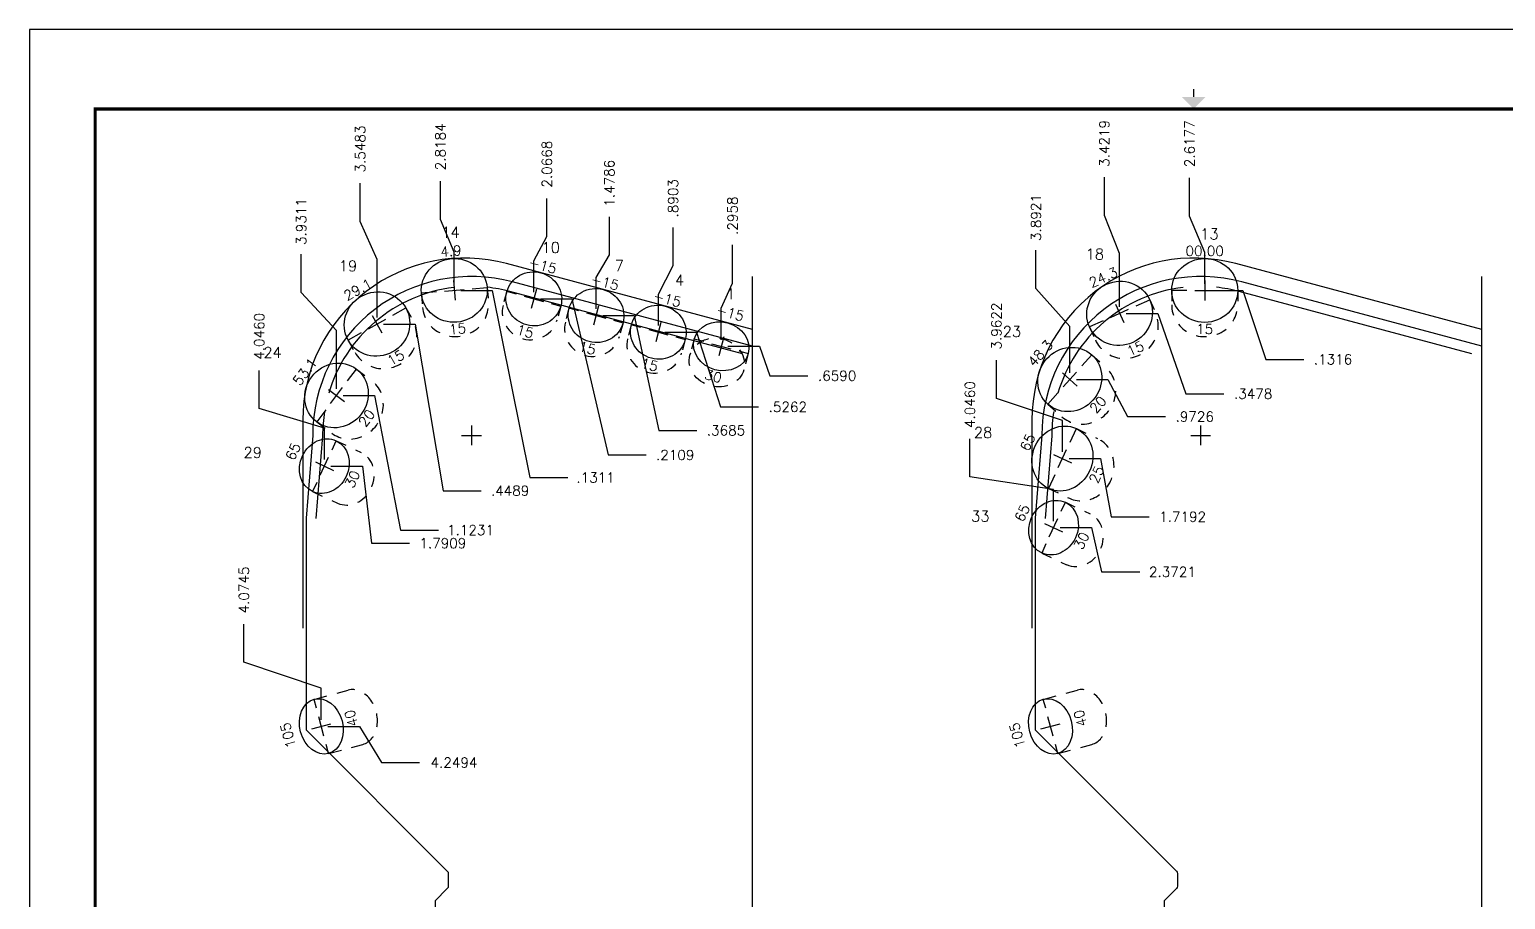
# Model space of a CAD drawing. Extents: x -22 to 22, y -21.4 to 26.8.
# Drawn here: x -22 to -8.05, y 8.78 to 17 of the extents above; entities that cross this region are included whole.
import ezdxf
from ezdxf.enums import TextEntityAlignment as Align

# ---------------------------------------------------------------- set-up
doc = ezdxf.new("R2010")
doc.units = 0
doc.header["$MEASUREMENT"] = 0
doc.header["$PDMODE"] = 3
doc.linetypes.add('CENTER2', pattern=[1.125, 0.75, -0.125, 0.125, -0.125])
doc.linetypes.add('HIDDEN2', pattern=[0.1875, 0.125, -0.0625])
doc.layers.get('0').update_dxf_attribs({"linetype": 'CONTINUOUS'})
doc.layers.get('Defpoints').update_dxf_attribs({"color": 10, "linetype": 'CONTINUOUS'})
doc.layers.add('Blade1', color=30, linetype='CONTINUOUS', true_color=0xff7f00)
doc.layers.add('Blade2', color=7, linetype='CONTINUOUS', true_color=0xcccc00)
for name, color, linetype in [('CLine', 5, 'CENTER2'), ('Dims', 4, 'CONTINUOUS'), ('Title Block', 7, 'CONTINUOUS')]:
    doc.layers.add(name, color=color, linetype=linetype)
doc.styles.add('RomanS', font='romans')
doc.dimstyles.get("Standard").update_dxf_attribs({"dimtxt": 0.094, "dimasz": 0.18, "dimexe": 0.0625, "dimexo": 0.0625, "dimgap": 0.09, "dimtad": 0, "dimtih": 1, "dimtoh": 1, "dimdec": 4, "dimzin": 4, "dimdsep": 46, "dimtxsty": 'RomanS', "dimcen": 0.09, "dimazin": 1, "dimtfac": 1, "dimtdec": 4, "dimtofl": 0, "dimtmove": 0, "dimatfit": 1, "dimfxl": 1, "dimtolj": 1, "dimtzin": 0, "dimarcsym": 0})

# ---------------------------------------------------------------- blocks, each defined once
blk = doc.blocks.new('CMark')
at = {"layer": 'CLine'}
for p, q in [((-0.094, 0), (0.094, 0)), ((0, 0.094), (0, -0.094))]:
    blk.add_line(p, q, dxfattribs=at)
blk = doc.blocks.new('1308@30')
for p, q in [((-0.17, 0), (-0.265, 0)), ((0.171, 0), (0.264, 0))]:
    blk.add_line(p, q)
at = {"color": 8, "linetype": 'HIDDEN2', "ltscale": 0.5}
blk.add_line((-0.265, 0), (-0.265, -0.158), dxfattribs=at)
at = {"color": 8, "linetype": 'HIDDEN2', "ltscale": 0.5, "flags": 128}
blk.add_lwpolyline([(0.264, 0), (0.264, -0.158)], dxfattribs=at)
blk.add_ellipse((0, 0), major_axis=(0.264, 0), ratio=0.866025)
at = {"color": 8, "linetype": 'HIDDEN2'}
blk.add_ellipse((0, -0.158), major_axis=(0.264, 0), ratio=0.866025, dxfattribs=at)
blk.add_blockref('CMark', (0, 0))
at = {"style": 'RomanS'}
blk.add_text('30', height=0.094, dxfattribs=at).set_placement((0, -0.292), align=Align.MIDDLE_CENTER)
blk.add_attdef('ANG', text='', height=0.094, dxfattribs=at).set_placement((0, 0.251), align=Align.BOTTOM_CENTER)
blk = doc.blocks.new('1313@15')
for p, q in [((-0.17, 0), (-0.265, 0)), ((0.171, 0), (0.264, 0))]:
    blk.add_line(p, q)
at = {"color": 8, "linetype": 'HIDDEN2', "ltscale": 0.5}
blk.add_line((-0.265, 0), (-0.265, -0.135), dxfattribs=at)
at = {"color": 8, "linetype": 'HIDDEN2', "ltscale": 0.5, "flags": 128}
blk.add_lwpolyline([(0.264, 0), (0.264, -0.135)], dxfattribs=at)
blk.add_ellipse((0, 0), major_axis=(0.264, 0), ratio=0.965926)
at = {"color": 8, "linetype": 'HIDDEN2', "ltscale": 0.5}
blk.add_ellipse((0, -0.135), major_axis=(0.264, 0), ratio=0.965926, start_param=3.141593, end_param=6.283185, dxfattribs=at)
blk.add_blockref('CMark', (0, 0))
at = {"style": 'RomanS'}
blk.add_text('15', height=0.094, dxfattribs=at).set_placement((0, -0.318), align=Align.MIDDLE_CENTER)
blk.add_attdef('ANG', text='', height=0.094, dxfattribs=at).set_placement((0, 0.251), align=Align.BOTTOM_CENTER)
blk = doc.blocks.new('1613@15')
for p, q in [((-0.17, 0), (-0.312, 0)), ((0.171, 0), (0.312, 0))]:
    blk.add_line(p, q)
at = {"color": 8, "linetype": 'HIDDEN2', "ltscale": 0.5}
blk.add_line((-0.312, 0), (-0.312, -0.135), dxfattribs=at)
at = {"color": 8, "linetype": 'HIDDEN2', "ltscale": 0.5, "flags": 128}
blk.add_lwpolyline([(0.312, 0), (0.312, -0.135)], dxfattribs=at)
blk.add_ellipse((0, 0), major_axis=(-0.312, 0), ratio=0.965926, start_param=-3.141592653589793, end_param=3.141592653589793)
at = {"color": 8, "linetype": 'HIDDEN2', "ltscale": 0.5}
blk.add_ellipse((0, -0.135), major_axis=(-0.312, 0), ratio=0.965926, start_param=0, end_param=3.141593, dxfattribs=at)
blk.add_blockref('CMark', (0, 0))
at = {"style": 'RomanS'}
blk.add_text('15', height=0.094, dxfattribs=at).set_placement((0, -0.364), align=Align.MIDDLE_CENTER)
blk.add_attdef('ANG', text='', height=0.094, dxfattribs=at).set_placement((0, 0.298), align=Align.BOTTOM_CENTER)
blk = doc.blocks.new('*D19')
at = {"layer": 'Defpoints', "color": 0, "transparency": 16777216}
for p in [(-15.357, 14.965), (-15.168, 14.667), (-15.464, 14.008)]:
    blk.add_point(p, dxfattribs=at)
at = {"layer": 'Dims', "color": 0, "lineweight": -2, "transparency": 16777216}
for p, q in [((-15.357, 14.605), (-15.357, 14.965)), ((-15.464, 14.368), (-15.357, 14.605)), ((-15.464, 14.07), (-15.464, 14.368))]:
    blk.add_line(p, q, dxfattribs=at)
at = {"layer": 'Dims', "color": 0, "transparency": 16777216, "insert": (-15.357, 15.241), "char_height": 0.094, "attachment_point": 5, "rotation": 90, "style": 'RomanS'}
blk.add_mtext('\\A1;.2958', dxfattribs=at)
blk = doc.blocks.new('*D20')
at = {"layer": 'Defpoints', "color": 0, "transparency": 16777216}
for p in [(-15.919, 15.131), (-15.168, 14.667), (-16.058, 14.141)]:
    blk.add_point(p, dxfattribs=at)
at = {"layer": 'Dims', "color": 0, "lineweight": -2, "transparency": 16777216}
for p, q in [((-15.919, 14.771), (-15.919, 15.131)), ((-16.058, 14.501), (-15.919, 14.771)), ((-16.058, 14.203), (-16.058, 14.501))]:
    blk.add_line(p, q, dxfattribs=at)
at = {"layer": 'Dims', "color": 0, "transparency": 16777216, "insert": (-15.919, 15.406), "char_height": 0.094, "attachment_point": 5, "rotation": 90, "style": 'RomanS'}
blk.add_mtext('\\A1;.8903', dxfattribs=at)
blk = doc.blocks.new('*D21')
at = {"layer": 'Defpoints', "color": 0, "transparency": 16777216}
for p in [(-16.521, 15.231), (-15.168, 14.667), (-16.647, 14.298)]:
    blk.add_point(p, dxfattribs=at)
at = {"layer": 'Dims', "color": 0, "lineweight": -2, "transparency": 16777216}
for p, q in [((-16.521, 14.871), (-16.521, 15.231)), ((-16.647, 14.658), (-16.521, 14.871)), ((-16.647, 14.361), (-16.647, 14.658))]:
    blk.add_line(p, q, dxfattribs=at)
at = {"layer": 'Dims', "color": 0, "transparency": 16777216, "insert": (-16.521, 15.548), "char_height": 0.094, "attachment_point": 5, "rotation": 90, "style": 'RomanS'}
blk.add_mtext('\\A1;1.4786', dxfattribs=at)
blk = doc.blocks.new('*D22')
at = {"layer": 'Defpoints', "color": 0, "transparency": 16777216}
for p in [(-17.111, 15.405), (-15.168, 14.667), (-17.235, 14.456)]:
    blk.add_point(p, dxfattribs=at)
at = {"layer": 'Dims', "color": 0, "lineweight": -2, "transparency": 16777216}
for p, q in [((-17.111, 15.045), (-17.111, 15.405)), ((-17.235, 14.816), (-17.111, 15.045)), ((-17.235, 14.518), (-17.235, 14.816))]:
    blk.add_line(p, q, dxfattribs=at)
at = {"layer": 'Dims', "color": 0, "transparency": 16777216, "insert": (-17.111, 15.728), "char_height": 0.094, "attachment_point": 5, "rotation": 90, "style": 'RomanS'}
blk.add_mtext('\\A1;2.0668', dxfattribs=at)
blk = doc.blocks.new('*D23')
at = {"layer": 'Defpoints', "color": 0, "transparency": 16777216}
for p in [(-18.117, 15.567), (-15.168, 14.667), (-17.987, 14.536)]:
    blk.add_point(p, dxfattribs=at)
at = {"layer": 'Dims', "color": 0, "lineweight": -2, "transparency": 16777216}
for p, q in [((-18.117, 15.207), (-18.117, 15.567)), ((-17.987, 14.896), (-18.117, 15.207)), ((-17.987, 14.598), (-17.987, 14.896))]:
    blk.add_line(p, q, dxfattribs=at)
at = {"layer": 'Dims', "color": 0, "transparency": 16777216, "insert": (-18.117, 15.892), "char_height": 0.094, "attachment_point": 5, "rotation": 90, "style": 'RomanS'}
blk.add_mtext('\\A1;2.8184', dxfattribs=at)
blk = doc.blocks.new('*D24')
at = {"layer": 'Defpoints', "color": 0, "transparency": 16777216}
for p in [(-15.168, 14.667), (-15.464, 14.008), (-14.645, 13.729)]:
    blk.add_point(p, dxfattribs=at)
at = {"layer": 'Dims', "color": 0, "lineweight": -2, "transparency": 16777216}
for p, q in [((-15.401, 14.008), (-15.104, 14.008)), ((-15.104, 14.008), (-15.005, 13.729)), ((-15.005, 13.729), (-14.645, 13.729))]:
    blk.add_line(p, q, dxfattribs=at)
at = {"layer": 'Dims', "color": 0, "transparency": 16777216, "insert": (-14.369, 13.729), "char_height": 0.094, "attachment_point": 5, "style": 'RomanS'}
blk.add_mtext('\\A1;.6590', dxfattribs=at)
blk = doc.blocks.new('*D25')
at = {"layer": 'Defpoints', "color": 0, "transparency": 16777216}
for p in [(-15.168, 14.667), (-16.058, 14.141), (-15.111, 13.435)]:
    blk.add_point(p, dxfattribs=at)
at = {"layer": 'Dims', "color": 0, "lineweight": -2, "transparency": 16777216}
for p, q in [((-15.996, 14.141), (-15.698, 14.141)), ((-15.698, 14.141), (-15.471, 13.435)), ((-15.471, 13.435), (-15.111, 13.435))]:
    blk.add_line(p, q, dxfattribs=at)
at = {"layer": 'Dims', "color": 0, "transparency": 16777216, "insert": (-14.835, 13.435), "char_height": 0.094, "attachment_point": 5, "style": 'RomanS'}
blk.add_mtext('\\A1;.5262', dxfattribs=at)
blk = doc.blocks.new('*D26')
at = {"layer": 'Defpoints', "color": 0, "transparency": 16777216}
for p in [(-15.168, 14.667), (-16.647, 14.298), (-15.694, 13.213)]:
    blk.add_point(p, dxfattribs=at)
at = {"layer": 'Dims', "color": 0, "lineweight": -2, "transparency": 16777216}
for p, q in [((-16.584, 14.298), (-16.287, 14.298)), ((-16.287, 14.298), (-16.054, 13.213)), ((-16.054, 13.213), (-15.694, 13.213))]:
    blk.add_line(p, q, dxfattribs=at)
at = {"layer": 'Dims', "color": 0, "transparency": 16777216, "insert": (-15.419, 13.213), "char_height": 0.094, "attachment_point": 5, "style": 'RomanS'}
blk.add_mtext('\\A1;.3685', dxfattribs=at)
blk = doc.blocks.new('*D27')
at = {"layer": 'Defpoints', "color": 0, "transparency": 16777216}
for p in [(-15.168, 14.667), (-17.235, 14.456), (-16.173, 12.981)]:
    blk.add_point(p, dxfattribs=at)
at = {"layer": 'Dims', "color": 0, "lineweight": -2, "transparency": 16777216}
for p, q in [((-17.172, 14.456), (-16.875, 14.456)), ((-16.875, 14.456), (-16.533, 12.981)), ((-16.533, 12.981), (-16.173, 12.981))]:
    blk.add_line(p, q, dxfattribs=at)
at = {"layer": 'Dims', "color": 0, "transparency": 16777216, "insert": (-15.899, 12.981), "char_height": 0.094, "attachment_point": 5, "style": 'RomanS'}
blk.add_mtext('\\A1;.2109', dxfattribs=at)
blk = doc.blocks.new('*D28')
at = {"layer": 'Defpoints', "color": 0, "transparency": 16777216}
for p in [(-15.168, 14.667), (-17.987, 14.536), (-16.914, 12.768)]:
    blk.add_point(p, dxfattribs=at)
at = {"layer": 'Dims', "color": 0, "lineweight": -2, "transparency": 16777216}
for p, q in [((-17.924, 14.536), (-17.627, 14.536)), ((-17.627, 14.536), (-17.274, 12.768)), ((-17.274, 12.768), (-16.914, 12.768))]:
    blk.add_line(p, q, dxfattribs=at)
at = {"layer": 'Dims', "color": 0, "transparency": 16777216, "insert": (-16.651, 12.768), "char_height": 0.094, "attachment_point": 5, "style": 'RomanS'}
blk.add_mtext('\\A1;.1311', dxfattribs=at)
blk = doc.blocks.new('*D31')
at = {"layer": 'Defpoints', "color": 0, "transparency": 16777216}
for p in [(-18.875, 15.548), (-15.168, 14.667), (-18.716, 14.218)]:
    blk.add_point(p, dxfattribs=at)
at = {"layer": 'Dims', "color": 0, "lineweight": -2, "transparency": 16777216}
for p, q in [((-18.875, 15.188), (-18.875, 15.548)), ((-18.716, 14.828), (-18.875, 15.188)), ((-18.716, 14.28), (-18.716, 14.828))]:
    blk.add_line(p, q, dxfattribs=at)
at = {"layer": 'Dims', "color": 0, "transparency": 16777216, "insert": (-18.875, 15.871), "char_height": 0.094, "attachment_point": 5, "rotation": 90, "style": 'RomanS'}
blk.add_mtext('\\A1;3.5483', dxfattribs=at)
blk = doc.blocks.new('*D32')
at = {"layer": 'Defpoints', "color": 0, "transparency": 16777216}
for p in [(-15.168, 14.667), (-18.716, 14.218), (-17.733, 12.644)]:
    blk.add_point(p, dxfattribs=at)
at = {"layer": 'Dims', "color": 0, "lineweight": -2, "transparency": 16777216}
for p, q in [((-18.654, 14.218), (-18.356, 14.218)), ((-18.356, 14.218), (-18.093, 12.644)), ((-18.093, 12.644), (-17.733, 12.644))]:
    blk.add_line(p, q, dxfattribs=at)
at = {"layer": 'Dims', "color": 0, "transparency": 16777216, "insert": (-17.459, 12.644), "char_height": 0.094, "attachment_point": 5, "style": 'RomanS'}
blk.add_mtext('\\A1;.4489', dxfattribs=at)
blk = doc.blocks.new('1613@20')
for p, q in [((-0.17, 0), (-0.312, 0)), ((0.171, 0), (0.312, 0))]:
    blk.add_line(p, q)
at = {"color": 8, "linetype": 'HIDDEN2', "ltscale": 0.5}
blk.add_line((-0.312, 0), (-0.312, -0.178), dxfattribs=at)
at = {"color": 8, "linetype": 'HIDDEN2', "ltscale": 0.5, "flags": 128}
blk.add_lwpolyline([(0.312, 0), (0.312, -0.178)], dxfattribs=at)
blk.add_ellipse((0, 0), major_axis=(-0.312, 0), ratio=0.939693, start_param=-3.141592653589793, end_param=3.141592653589793)
at = {"color": 8, "linetype": 'HIDDEN2', "ltscale": 0.5}
blk.add_ellipse((0, -0.178), major_axis=(-0.312, 0), ratio=0.939693, start_param=0, end_param=3.141593, dxfattribs=at)
blk.add_blockref('CMark', (0, 0))
at = {"style": 'RomanS'}
blk.add_text('20', height=0.094, dxfattribs=at).set_placement((0, -0.356), align=Align.MIDDLE_CENTER)
blk.add_attdef('ANG', text='', height=0.094, dxfattribs=at).set_placement((0, 0.298), align=Align.BOTTOM_CENTER)
blk = doc.blocks.new('*D33')
at = {"layer": 'Defpoints', "color": 0, "transparency": 16777216}
for p in [(-19.433, 14.877), (-15.168, 14.667), (-19.099, 13.544)]:
    blk.add_point(p, dxfattribs=at)
at = {"layer": 'Dims', "color": 0, "lineweight": -2, "transparency": 16777216}
for p, q in [((-19.433, 14.517), (-19.433, 14.877)), ((-19.099, 14.157), (-19.433, 14.517)), ((-19.099, 13.606), (-19.099, 14.157))]:
    blk.add_line(p, q, dxfattribs=at)
at = {"layer": 'Dims', "color": 0, "transparency": 16777216, "insert": (-19.433, 15.186), "char_height": 0.094, "attachment_point": 5, "rotation": 90, "style": 'RomanS'}
blk.add_mtext('\\A1;3.9311', dxfattribs=at)
blk = doc.blocks.new('*D34')
at = {"layer": 'Defpoints', "color": 0, "transparency": 16777216}
for p in [(-15.168, 14.667), (-19.099, 13.544), (-18.135, 12.272)]:
    blk.add_point(p, dxfattribs=at)
at = {"layer": 'Dims', "color": 0, "lineweight": -2, "transparency": 16777216}
for p, q in [((-19.037, 13.544), (-18.739, 13.544)), ((-18.739, 13.544), (-18.495, 12.272)), ((-18.495, 12.272), (-18.135, 12.272))]:
    blk.add_line(p, q, dxfattribs=at)
at = {"layer": 'Dims', "color": 0, "transparency": 16777216, "insert": (-17.833, 12.272), "char_height": 0.094, "attachment_point": 5, "style": 'RomanS'}
blk.add_mtext('\\A1;1.1231', dxfattribs=at)
blk = doc.blocks.new('1313@30')
for p, q in [((-0.17, 0), (-0.265, 0)), ((0.171, 0), (0.264, 0))]:
    blk.add_line(p, q)
at = {"color": 8, "linetype": 'HIDDEN2', "ltscale": 0.5}
blk.add_line((-0.265, 0), (-0.265, -0.26), dxfattribs=at)
at = {"color": 8, "linetype": 'HIDDEN2', "ltscale": 0.5, "flags": 128}
blk.add_lwpolyline([(0.264, 0), (0.264, -0.26)], dxfattribs=at)
blk.add_ellipse((0, 0), major_axis=(0.264, 0), ratio=0.866025)
at = {"color": 8, "linetype": 'HIDDEN2', "ltscale": 0.5}
blk.add_ellipse((0, -0.26), major_axis=(0.264, 0), ratio=0.866025, start_param=3.141593, end_param=6.283185, dxfattribs=at)
blk.add_blockref('CMark', (0, 0))
at = {"style": 'RomanS'}
blk.add_text('30', height=0.094, dxfattribs=at).set_placement((0, -0.292), align=Align.MIDDLE_CENTER)
blk.add_attdef('ANG', text='', height=0.094, dxfattribs=at).set_placement((0, 0.251), align=Align.BOTTOM_CENTER)
blk = doc.blocks.new('*D39')
at = {"layer": 'Defpoints', "color": 0, "transparency": 16777216}
for p in [(-15.168, 14.667), (-19.83, 13.779), (-19.214, 12.876)]:
    blk.add_point(p, dxfattribs=at)
at = {"layer": 'Dims', "color": 0, "lineweight": -2, "transparency": 16777216}
for p, q in [((-19.83, 13.419), (-19.83, 13.779)), ((-19.214, 13.236), (-19.83, 13.419)), ((-19.214, 12.938), (-19.214, 13.236))]:
    blk.add_line(p, q, dxfattribs=at)
at = {"layer": 'Dims', "color": 0, "transparency": 16777216, "insert": (-19.83, 14.102), "char_height": 0.094, "attachment_point": 5, "rotation": 90, "style": 'RomanS'}
blk.add_mtext('\\A1;4.0460', dxfattribs=at)
blk = doc.blocks.new('*D18')
at = {"layer": 'Defpoints', "color": 0, "transparency": 16777216}
for p in [(-15.168, 14.667), (-19.214, 12.876), (-18.409, 12.148)]:
    blk.add_point(p, dxfattribs=at)
at = {"layer": 'Dims', "color": 0, "lineweight": -2, "transparency": 16777216}
for p, q in [((-19.152, 12.876), (-18.854, 12.876)), ((-18.854, 12.876), (-18.769, 12.148)), ((-18.769, 12.148), (-18.409, 12.148))]:
    blk.add_line(p, q, dxfattribs=at)
at = {"layer": 'Dims', "color": 0, "transparency": 16777216, "insert": (-18.095, 12.148), "char_height": 0.094, "attachment_point": 5, "style": 'RomanS'}
blk.add_mtext('\\A1;1.7909', dxfattribs=at)
blk = doc.blocks.new('*D42')
at = {"layer": 'Defpoints', "color": 0, "transparency": 16777216}
for p in [(-11.039, 15.598), (-8.278, 14.667), (-10.896, 14.535)]:
    blk.add_point(p, dxfattribs=at)
at = {"layer": 'Dims', "color": 0, "lineweight": -2, "transparency": 16777216}
for p, q in [((-11.039, 15.238), (-11.039, 15.598)), ((-10.896, 14.895), (-11.039, 15.238)), ((-10.896, 14.598), (-10.896, 14.895))]:
    blk.add_line(p, q, dxfattribs=at)
at = {"layer": 'Dims', "color": 0, "transparency": 16777216, "insert": (-11.039, 15.921), "char_height": 0.094, "attachment_point": 5, "rotation": 90, "style": 'RomanS'}
blk.add_mtext('\\A1;2.6177', dxfattribs=at)
blk = doc.blocks.new('*D43')
at = {"layer": 'Defpoints', "color": 0, "transparency": 16777216}
for p in [(-11.844, 15.604), (-8.278, 14.667), (-11.7, 14.319)]:
    blk.add_point(p, dxfattribs=at)
at = {"layer": 'Dims', "color": 0, "lineweight": -2, "transparency": 16777216}
for p, q in [((-11.844, 15.244), (-11.844, 15.604)), ((-11.7, 14.884), (-11.844, 15.244)), ((-11.7, 14.381), (-11.7, 14.884))]:
    blk.add_line(p, q, dxfattribs=at)
at = {"layer": 'Dims', "color": 0, "transparency": 16777216, "insert": (-11.844, 15.924), "char_height": 0.094, "attachment_point": 5, "rotation": 90, "style": 'RomanS'}
blk.add_mtext('\\A1;3.4219', dxfattribs=at)
blk = doc.blocks.new('*D44')
at = {"layer": 'Defpoints', "color": 0, "transparency": 16777216}
for p in [(-12.49, 14.915), (-8.278, 14.667), (-12.17, 13.694)]:
    blk.add_point(p, dxfattribs=at)
at = {"layer": 'Dims', "color": 0, "lineweight": -2, "transparency": 16777216}
for p, q in [((-12.49, 14.555), (-12.49, 14.915)), ((-12.17, 14.195), (-12.49, 14.555)), ((-12.17, 13.757), (-12.17, 14.195))]:
    blk.add_line(p, q, dxfattribs=at)
at = {"layer": 'Dims', "color": 0, "transparency": 16777216, "insert": (-12.49, 15.224), "char_height": 0.094, "attachment_point": 5, "rotation": 90, "style": 'RomanS'}
blk.add_mtext('\\A1;3.8921', dxfattribs=at)
blk = doc.blocks.new('*D45')
at = {"layer": 'Defpoints', "color": 0, "transparency": 16777216}
for p in [(-8.278, 14.667), (-10.896, 14.535), (-9.959, 13.884)]:
    blk.add_point(p, dxfattribs=at)
at = {"layer": 'Dims', "color": 0, "lineweight": -2, "transparency": 16777216}
for p, q in [((-10.833, 14.535), (-10.536, 14.535)), ((-10.536, 14.535), (-10.319, 13.884)), ((-10.319, 13.884), (-9.959, 13.884))]:
    blk.add_line(p, q, dxfattribs=at)
at = {"layer": 'Dims', "color": 0, "transparency": 16777216, "insert": (-9.683, 13.884), "char_height": 0.094, "attachment_point": 5, "style": 'RomanS'}
blk.add_mtext('\\A1;.1316', dxfattribs=at)
blk = doc.blocks.new('*D46')
at = {"layer": 'Defpoints', "color": 0, "transparency": 16777216}
for p in [(-8.278, 14.667), (-11.7, 14.319), (-10.714, 13.559)]:
    blk.add_point(p, dxfattribs=at)
at = {"layer": 'Dims', "color": 0, "lineweight": -2, "transparency": 16777216}
for p, q in [((-11.637, 14.319), (-11.34, 14.319)), ((-11.34, 14.319), (-11.074, 13.559)), ((-11.074, 13.559), (-10.714, 13.559))]:
    blk.add_line(p, q, dxfattribs=at)
at = {"layer": 'Dims', "color": 0, "transparency": 16777216, "insert": (-10.438, 13.559), "char_height": 0.094, "attachment_point": 5, "style": 'RomanS'}
blk.add_mtext('\\A1;.3478', dxfattribs=at)
blk = doc.blocks.new('*D47')
at = {"layer": 'Defpoints', "color": 0, "transparency": 16777216}
for p in [(-8.278, 14.667), (-12.17, 13.694), (-11.265, 13.344)]:
    blk.add_point(p, dxfattribs=at)
at = {"layer": 'Dims', "color": 0, "lineweight": -2, "transparency": 16777216}
for p, q in [((-12.108, 13.694), (-11.81, 13.694)), ((-11.81, 13.694), (-11.625, 13.344)), ((-11.625, 13.344), (-11.265, 13.344))]:
    blk.add_line(p, q, dxfattribs=at)
at = {"layer": 'Dims', "color": 0, "transparency": 16777216, "insert": (-10.99, 13.344), "char_height": 0.094, "attachment_point": 5, "style": 'RomanS'}
blk.add_mtext('\\A1;.9726', dxfattribs=at)
blk = doc.blocks.new('1613@25')
for p, q in [((-0.17, 0), (-0.312, 0)), ((0.171, 0), (0.312, 0))]:
    blk.add_line(p, q)
at = {"color": 8, "linetype": 'HIDDEN2', "ltscale": 0.5}
blk.add_line((-0.312, 0), (-0.312, -0.22), dxfattribs=at)
at = {"color": 8, "linetype": 'HIDDEN2', "ltscale": 0.5, "flags": 128}
blk.add_lwpolyline([(0.312, 0), (0.312, -0.22)], dxfattribs=at)
blk.add_ellipse((0, 0), major_axis=(-0.312, 0), ratio=0.906308, start_param=-3.141592653589793, end_param=3.141592653589793)
at = {"color": 8, "linetype": 'HIDDEN2', "ltscale": 0.5}
blk.add_ellipse((0, -0.22), major_axis=(-0.312, 0), ratio=0.906308, start_param=0, end_param=3.141593, dxfattribs=at)
blk.add_blockref('CMark', (0, 0))
at = {"style": 'RomanS'}
blk.add_text('25', height=0.094, dxfattribs=at).set_placement((0, -0.356), align=Align.MIDDLE_CENTER)
blk.add_attdef('ANG', text='', height=0.094, dxfattribs=at).set_placement((0, 0.287), align=Align.BOTTOM_CENTER)
blk = doc.blocks.new('*D100')
at = {"layer": 'Defpoints', "color": 0, "transparency": 16777216}
for p in [(-8.278, 14.667), (-12.864, 13.876), (-12.24, 12.948)]:
    blk.add_point(p, dxfattribs=at)
at = {"layer": 'Dims', "color": 0, "lineweight": -2, "transparency": 16777216}
for p, q in [((-12.864, 13.516), (-12.864, 13.876)), ((-12.24, 13.308), (-12.864, 13.516)), ((-12.24, 13.01), (-12.24, 13.308))]:
    blk.add_line(p, q, dxfattribs=at)
at = {"layer": 'Dims', "color": 0, "transparency": 16777216, "insert": (-12.864, 14.199), "char_height": 0.094, "attachment_point": 5, "rotation": 90, "style": 'RomanS'}
blk.add_mtext('\\A1;3.9622', dxfattribs=at)
blk = doc.blocks.new('*D101')
at = {"layer": 'Defpoints', "color": 0, "transparency": 16777216}
for p in [(-8.278, 14.667), (-12.24, 12.948), (-11.42, 12.398)]:
    blk.add_point(p, dxfattribs=at)
at = {"layer": 'Dims', "color": 0, "lineweight": -2, "transparency": 16777216}
for p, q in [((-12.178, 12.948), (-11.88, 12.948)), ((-11.88, 12.948), (-11.78, 12.398)), ((-11.78, 12.398), (-11.42, 12.398))]:
    blk.add_line(p, q, dxfattribs=at)
at = {"layer": 'Dims', "color": 0, "transparency": 16777216, "insert": (-11.104, 12.398), "char_height": 0.094, "attachment_point": 5, "style": 'RomanS'}
blk.add_mtext('\\A1;1.7192', dxfattribs=at)
blk = doc.blocks.new('*D104')
at = {"layer": 'Defpoints', "color": 0, "transparency": 16777216}
for p in [(-8.278, 14.667), (-13.115, 13.134), (-12.324, 12.295)]:
    blk.add_point(p, dxfattribs=at)
at = {"layer": 'Dims', "color": 0, "lineweight": -2, "transparency": 16777216}
for p, q in [((-13.115, 12.774), (-13.115, 13.134)), ((-12.324, 12.655), (-13.115, 12.774)), ((-12.324, 12.357), (-12.324, 12.655))]:
    blk.add_line(p, q, dxfattribs=at)
at = {"layer": 'Dims', "color": 0, "transparency": 16777216, "insert": (-13.115, 13.457), "char_height": 0.094, "attachment_point": 5, "rotation": 90, "style": 'RomanS'}
blk.add_mtext('\\A1;4.0460', dxfattribs=at)
blk = doc.blocks.new('*D105')
at = {"layer": 'Defpoints', "color": 0, "transparency": 16777216}
for p in [(-8.278, 14.667), (-12.324, 12.295), (-11.51, 11.877)]:
    blk.add_point(p, dxfattribs=at)
at = {"layer": 'Dims', "color": 0, "lineweight": -2, "transparency": 16777216}
for p, q in [((-12.262, 12.295), (-11.964, 12.295)), ((-11.964, 12.295), (-11.87, 11.877)), ((-11.87, 11.877), (-11.51, 11.877))]:
    blk.add_line(p, q, dxfattribs=at)
at = {"layer": 'Dims', "color": 0, "transparency": 16777216, "insert": (-11.201, 11.877), "char_height": 0.094, "attachment_point": 5, "style": 'RomanS'}
blk.add_mtext('\\A1;2.3721', dxfattribs=at)
blk = doc.blocks.new('1313@40')
for p, q in [((-0.265, 0), (-0.177, 0)), ((0.177, 0), (0.264, 0))]:
    blk.add_line(p, q)
at = {"color": 8, "linetype": 'HIDDEN2'}
for p, q in [((-0.265, 0), (-0.265, -0.334)), ((0.264, 0), (0.264, -0.334))]:
    blk.add_line(p, q, dxfattribs=at)
blk.add_ellipse((0, 0), major_axis=(0.265, 0), ratio=0.765974)
blk.add_ellipse((0, -0.334), major_axis=(-0.265, 0), ratio=0.765974, start_param=0, end_param=3.141593, dxfattribs=at)
blk.add_blockref('CMark', (0, 0))
at = {"style": 'RomanS'}
blk.add_text('40', height=0.094, dxfattribs=at).set_placement((0, -0.292), align=Align.MIDDLE_CENTER)
blk.add_attdef('ANG', text='', height=0.094, dxfattribs=at).set_placement((0, 0.251), align=Align.BOTTOM_CENTER)
blk = doc.blocks.new('*D144')
at = {"layer": 'Defpoints', "color": 0, "transparency": 16777216}
for p in [(-15.168, 14.667), (-19.974, 11.383), (-19.243, 10.417)]:
    blk.add_point(p, dxfattribs=at)
at = {"layer": 'Dims', "color": 0, "lineweight": -2, "transparency": 16777216}
for p, q in [((-19.974, 11.023), (-19.974, 11.383)), ((-19.243, 10.777), (-19.974, 11.023)), ((-19.243, 10.48), (-19.243, 10.777))]:
    blk.add_line(p, q, dxfattribs=at)
at = {"layer": 'Dims', "color": 0, "transparency": 16777216, "insert": (-19.974, 11.706), "char_height": 0.094, "attachment_point": 5, "rotation": 90, "style": 'RomanS'}
blk.add_mtext('\\A1;4.0745', dxfattribs=at)
blk = doc.blocks.new('*D145')
at = {"layer": 'Defpoints', "color": 0, "transparency": 16777216}
for p in [(-15.168, 14.667), (-19.243, 10.417), (-18.314, 10.076)]:
    blk.add_point(p, dxfattribs=at)
at = {"layer": 'Dims', "color": 0, "lineweight": -2, "transparency": 16777216}
for p, q in [((-19.18, 10.417), (-18.883, 10.417)), ((-18.883, 10.417), (-18.674, 10.076)), ((-18.674, 10.076), (-18.314, 10.076))]:
    blk.add_line(p, q, dxfattribs=at)
at = {"layer": 'Dims', "color": 0, "transparency": 16777216, "insert": (-17.989, 10.076), "char_height": 0.094, "attachment_point": 5, "style": 'RomanS'}
blk.add_mtext('\\A1;4.2494', dxfattribs=at)
blk = doc.blocks.new('COT_cblock')
at = {"layer": 'Title Block', "color": 8}
blk.add_lwpolyline([(0, 0), (22, 0), (22, 17), (0, 17)], close=True, dxfattribs=at)
at = {"layer": 'Title Block', "const_width": 0.015}
blk.add_lwpolyline([(11, 16.438), (11, 16.363)], dxfattribs=at)
at = {"layer": 'Title Block', "const_width": 0.03}
blk.add_lwpolyline([(21.38, 16.25), (0.62, 16.25), (0.62, 0.75), (21.38, 0.75)], close=True, dxfattribs=at)
at = {"layer": 'Title Block'}
blk.add_solid([(10.887, 16.363), (11.113, 16.363), (11, 16.25)], dxfattribs=at)
at = {"layer": 'Title Block', "color": 1, "style": 'RomanS', "flags": 8}
for tag, p in [('FNAME', (0.37, 3.75)), ('REVDATE', (0.37, 2.25)), ('USER', (0.37, 0.75))]:
    blk.add_attdef(tag, text='', height=0.047, rotation=90, dxfattribs=at).set_placement(p, align=Align.BOTTOM_LEFT)
at = {"layer": 'Title Block', "color": 3, "style": 'RomanS', "flags": 8}
for tag, height, p in [('DRAWN', 0.11, (16.95, 1.984)), ('TITL1', 0.125, (19.587, 1.684)), ('TITL2', 0.094, (19.587, 1.514)), ('TITL3', 0.094, (19.587, 1.374))]:
    blk.add_attdef(tag, text='', height=height, dxfattribs=at).set_placement(p, align=Align.MIDDLE_CENTER)
for tag, p in [('DDATE', (16.606, 1.672)), ('CHECK', (16.606, 1.406)), ('MATRL', (16.606, 1.149)), ('PDATE', (16.606, 0.883)), ('SCALE', (18.146, 0.855)), ('SHEET', (20.255, 0.855))]:
    blk.add_attdef(tag, text='', height=0.094, dxfattribs=at).set_placement(p, align=Align.MIDDLE_LEFT)
for tag, p in [('FSCM#', (18.587, 1.121)), ('DWG#', (20.06, 1.121)), ('REV#', (21.22, 1.121))]:
    blk.add_attdef(tag, text='', height=0.094, dxfattribs=at).set_placement(p, align=Align.TOP_CENTER)

msp = doc.modelspace()

# ---------------------------------------------------------------- linework, layer by layer
for p, q in [((-15.16808, 14.00791), (-15.16808, 14.66673)), ((-8.27815, 14.00791), (-8.27815, 14.66673)), ((-8.27815, 14.00791), (-8.27815, 14.66673))]:
    msp.add_line(p, q)
at = {"color": 1, "flags": 128}
for points in [[(-15.16808, 14.1665), (-17.49209, 14.78922, 0.49314543), (-19.41808, 13.31135), (-19.41808, 11.34556)], [(-8.27815, 14.1665), (-10.60215, 14.78922, 0.49314543), (-12.52815, 13.31135), (-12.52815, 11.34556)], [(-8.27815, 14.1665), (-10.60215, 14.78922, 0.49314543), (-12.52815, 13.31135), (-12.52815, 11.34556)], [(-17.98977, 14.56322, 0.1474797), (-18.73414, 14.23901)], [(-15.26183, 13.93597), (-17.46037, 14.52507, 0.03894167), (-17.67539, 14.56507, 0.03894167)], [(-11.09983, 14.56322, 0.1474797), (-11.84421, 14.23901)], [(-11.09983, 14.56322, 0.1474797), (-11.84421, 14.23901)], [(-8.3719, 13.93597), (-10.57043, 14.52507, 0.03894167), (-10.78546, 14.56507, 0.03894167)], [(-8.3719, 13.93597), (-10.57043, 14.52507, 0.03894167), (-10.78546, 14.56507, 0.03894167)], [(-18.73414, 14.23901, 0.14596329), (-19.17289, 13.56538, 0.14596329)], [(-11.84421, 14.23901, 0.14596329), (-12.28296, 13.56538, 0.14596329)], [(-11.84421, 14.23901, 0.14596329), (-12.28296, 13.56538, 0.14596329)], [(-19.21226, 13.39298, 0.04107559), (-19.23058, 13.16305), (-19.29308, 12.38199)], [(-12.32233, 13.39298, 0.04107559), (-12.34064, 13.16305), (-12.40315, 12.38199)], [(-12.32233, 13.39298, 0.04107559), (-12.34064, 13.16305), (-12.40315, 12.38199)]]:
    msp.add_lwpolyline(points, format="xyb", dxfattribs=at)
for points in [[(-17.58996, 8.37317, -0.26794919), (-17.54308, 8.29198), (-17.45183, 8.29198), (-15.16808, 8.29198), (-15.16808, 14.00791), (-17.4361, 14.61562, 0.49314543), (-19.32433, 13.16673), (-19.38683, 12.38573), (-19.38683, 10.38573), (-18.05223, 9.05114, -0.19891237), (-18.04308, 9.02904), (-18.04308, 8.9074, -0.19891237), (-18.05223, 8.8853), (-18.16808, 8.76945), (-18.16808, 8.70695)], [(-10.70002, 8.37317, -0.26794919), (-10.65315, 8.29198), (-10.5619, 8.29198), (-8.27815, 8.29198), (-8.27815, 14.00791), (-10.54617, 14.61562, 0.49314543), (-12.4344, 13.16673), (-12.4969, 12.38573), (-12.4969, 10.38573), (-11.1623, 9.05114, -0.19891237), (-11.15315, 9.02904), (-11.15315, 8.9074, -0.19891237), (-11.1623, 8.8853), (-11.27815, 8.76945), (-11.27815, 8.70695)], [(-10.70002, 8.37317, -0.26794919), (-10.65315, 8.29198), (-10.5619, 8.29198), (-8.27815, 8.29198), (-8.27815, 14.00791), (-10.54617, 14.61562, 0.49314543), (-12.4344, 13.16673), (-12.4969, 12.38573), (-12.4969, 10.38573), (-11.1623, 9.05114, -0.19891237), (-11.15315, 9.02904), (-11.15315, 8.9074, -0.19891237), (-11.1623, 8.8853), (-11.27815, 8.76945), (-11.27815, 8.70695)]]:
    msp.add_lwpolyline(points, format="xyb", close=True)

# ---------------------------------------------------------------- block references
for p in [(-17.82433, 13.16673), (-10.9344, 13.16673), (-10.9344, 13.16673)]:
    msp.add_blockref('CMark', p)
at = {"layer": 'Blade1'}
for name, p, rotation, values in [('1613@15', (-17.98651, 14.53567), 4.9, {'ANG': '4.9'}), ('1313@15', (-17.23492, 14.45581), 345, {'ANG': '-15'}), ('1313@15', (-16.64667, 14.29819), 345, {'ANG': '-15'}), ('1613@15', (-18.71635, 14.21787), 29.1, {'ANG': '29.1'}), ('1313@15', (-16.05842, 14.14057), 345, {'ANG': '-15'}), ('1308@30', (-15.46383, 14.0077), 345, {'ANG': '-15'}), ('1613@20', (-19.09918, 13.54359), 53.10000000000001, {'ANG': '53.1'}), ('1313@30', (-19.21408, 12.87585), 65, {'ANG': '65'}), ('1313@40', (-19.2426, 10.41733), 105, {'ANG': '105'}), ('1313@40', (-12.35267, 10.41733), 105, {'ANG': '105'})]:
    msp.add_blockref(name, p, dxfattribs=dict(at, rotation=rotation)).add_auto_attribs(values)
at = {"layer": 'Blade2'}
msp.add_blockref('1613@15', (-10.89587, 14.53516), dxfattribs=at).add_auto_attribs({'ANG': '00.00'})
for name, p, rotation, values in [('1613@15', (-11.7, 14.31894), 24.3, {'ANG': '24.3'}), ('1613@20', (-12.17028, 13.69418), 48.3, {'ANG': '48.3'}), ('1613@25', (-12.2403, 12.94754), 65, {'ANG': '65'}), ('1313@30', (-12.32415, 12.29464), 65, {'ANG': '65'})]:
    msp.add_blockref(name, p, dxfattribs=dict(at, rotation=rotation)).add_auto_attribs(values)
at = {"layer": 'CLine'}
msp.add_blockref('COT_cblock', (-22, 0), dxfattribs=at)

# ---------------------------------------------------------------- texts
at = {"layer": 'Blade1', "style": 'RomanS'}
for s, height, p in [('14', 0.101607, (-18.10856, 15.03314)), ('10', 0.101607, (-17.16298, 14.89014)), ('19', 0.101607, (-19.07758, 14.7162)), ('7', 0.10161, (-16.47085, 14.71851)), ('4', 0.10161, (-15.9013, 14.58207)), ('1', 0.10161, (-15.41733, 14.45185)), ('24', 0.101607, (-19.79039, 13.89885)), ('29', 0.101607, (-19.97809, 12.95344))]:
    msp.add_text(s, height=height, dxfattribs=at).set_placement(p)
at = {"layer": 'Blade2', "style": 'RomanS'}
for s, p in [('13', (-10.93803, 15.01793)), ('18', (-12.02106, 14.82745)), ('23', (-12.80446, 14.09614)), ('28', (-13.07653, 13.14213)), ('33', (-13.10337, 12.35227))]:
    msp.add_text(s, height=0.101607, dxfattribs=at).set_placement(p)

# ---------------------------------------------------------------- dimensions: what is measured, and where the dimension line sits
at = {"layer": 'Dims'}
for feature_location, offset, dtype, origin, picture, middle in [((-18.71635, 14.21787), (-0.15893, 1.32988), 1, (-15.16808, 14.66673), '*D31', (-18.87528, 15.87051)), ((-17.98651, 14.53567), (-0.1301, 1.03142), 1, (-15.16808, 14.66673), '*D23', (-18.11661, 15.8921)), ((-11.699996, 14.318945), (-0.144457, 1.28458), 1, (-8.278145, 14.666733), '*D43', (-11.844453, 15.924048)), ((-10.89587, 14.53516), (-0.14349, 1.06285), 1, (-8.27815, 14.66673), '*D42', (-11.03937, 15.92078)), ((-17.23492, 14.45581), (0.12421, 0.94927), 1, (-15.16808, 14.66673), '*D22', (-17.11071, 15.72784)), ((-16.64667, 14.29819), (0.12582, 0.93327), 1, (-15.16808, 14.66673), '*D21', (-16.52085, 15.5475)), ((-16.05842, 14.14057), (0.13955, 0.98995), 1, (-15.16808, 14.66673), '*D20', (-15.91887, 15.40628)), ((-19.09918, 13.54359), (-0.33416, 1.33314), 1, (-15.16808, 14.66673), '*D33', (-19.43334, 15.18606)), ((-15.463831343, 14.0077001739), (0.1065333927, 0.9572669775), 1, (-15.168081343, 14.6667331598), '*D19', (-15.3572979503, 15.2407290561)), ((-12.17028, 13.69418), (-0.31934, 1.22047), 1, (-8.27815, 14.66673), '*D44', (-12.48962, 15.22398)), ((-19.2426, 10.41733), (-0.73143, 0.96589), 1, (-15.16808, 14.66673), '*D144', (-19.97403, 11.70598)), ((-19.21408, 12.87585), (-0.61566, 0.90335), 1, (-15.16808, 14.66673), '*D39', (-19.82974, 14.10197)), ((-19.2426, 10.41733), (0.9288, -0.34119), 0, (-15.16808, 14.66673), '*D145', (-17.98881, 10.07614)), ((-19.21408, 12.87585), (0.8049, -0.72741), 0, (-15.16808, 14.66673), '*D18', (-18.09537, 12.14844)), ((-19.09918, 13.54359), (0.96378, -1.27202), 0, (-15.16808, 14.66673), '*D34', (-17.83278, 12.27157)), ((-18.71635, 14.21787), (0.98376, -1.57354), 0, (-15.16808, 14.66673), '*D32', (-17.45907, 12.64433)), ((-17.98651, 14.53567), (1.07277, -1.76752), 0, (-15.16808, 14.66673), '*D28', (-16.65141, 12.76815)), ((-17.23492, 14.45581), (1.06238, -1.47501), 0, (-15.16808, 14.66673), '*D27', (-15.89901, 12.9808)), ((-16.64667, 14.29819), (0.95235, -1.08472), 0, (-15.16808, 14.66673), '*D26', (-15.41855, 13.21346)), ((-16.05842, 14.14057), (0.94718, -0.70532), 0, (-15.16808, 14.66673), '*D25', (-14.83548, 13.43525)), ((-15.46383, 14.0077), (0.81906, -0.27825), 0, (-15.16808, 14.66673), '*D24', (-14.36901, 13.72945)), ((-12.32415, 12.29464), (-0.79045, 0.83937), 1, (-8.27815, 14.66673), '*D104', (-13.11459, 13.45677)), ((-12.240296, 12.947541), (-0.623681, 0.928688), 1, (-8.278145, 14.666733), '*D100', (-12.863976, 14.198991)), ((-12.32415, 12.29464), (0.81381, -0.41774), 0, (-8.27815, 14.66673), '*D105', (-11.201, 11.87691)), ((-12.2403, 12.94754), (0.82062, -0.54962), 0, (-8.27815, 14.66673), '*D101', (-11.10363, 12.39792)), ((-12.170282, 13.694182), (0.904828, -0.350175), 0, (-8.278145, 14.666733), '*D47', (-10.989692, 13.344007)), ((-11.7, 14.31894), (0.98597, -0.76001), 0, (-8.27815, 14.66673), '*D46', (-10.43826, 13.55894)), ((-10.89587, 14.53516), (0.9373, -0.65107), 0, (-8.27815, 14.66673), '*D45', (-9.68281, 13.88409))]:
    dim = msp.add_ordinate_dim(feature_location=feature_location, offset=offset, dtype=dtype, origin=origin, dimstyle='Standard', dxfattribs=at)
    dim.commit()
    dim.dimension.update_dxf_attribs({"geometry": picture, "text_midpoint": middle})

doc.saveas('drawing.dxf')
